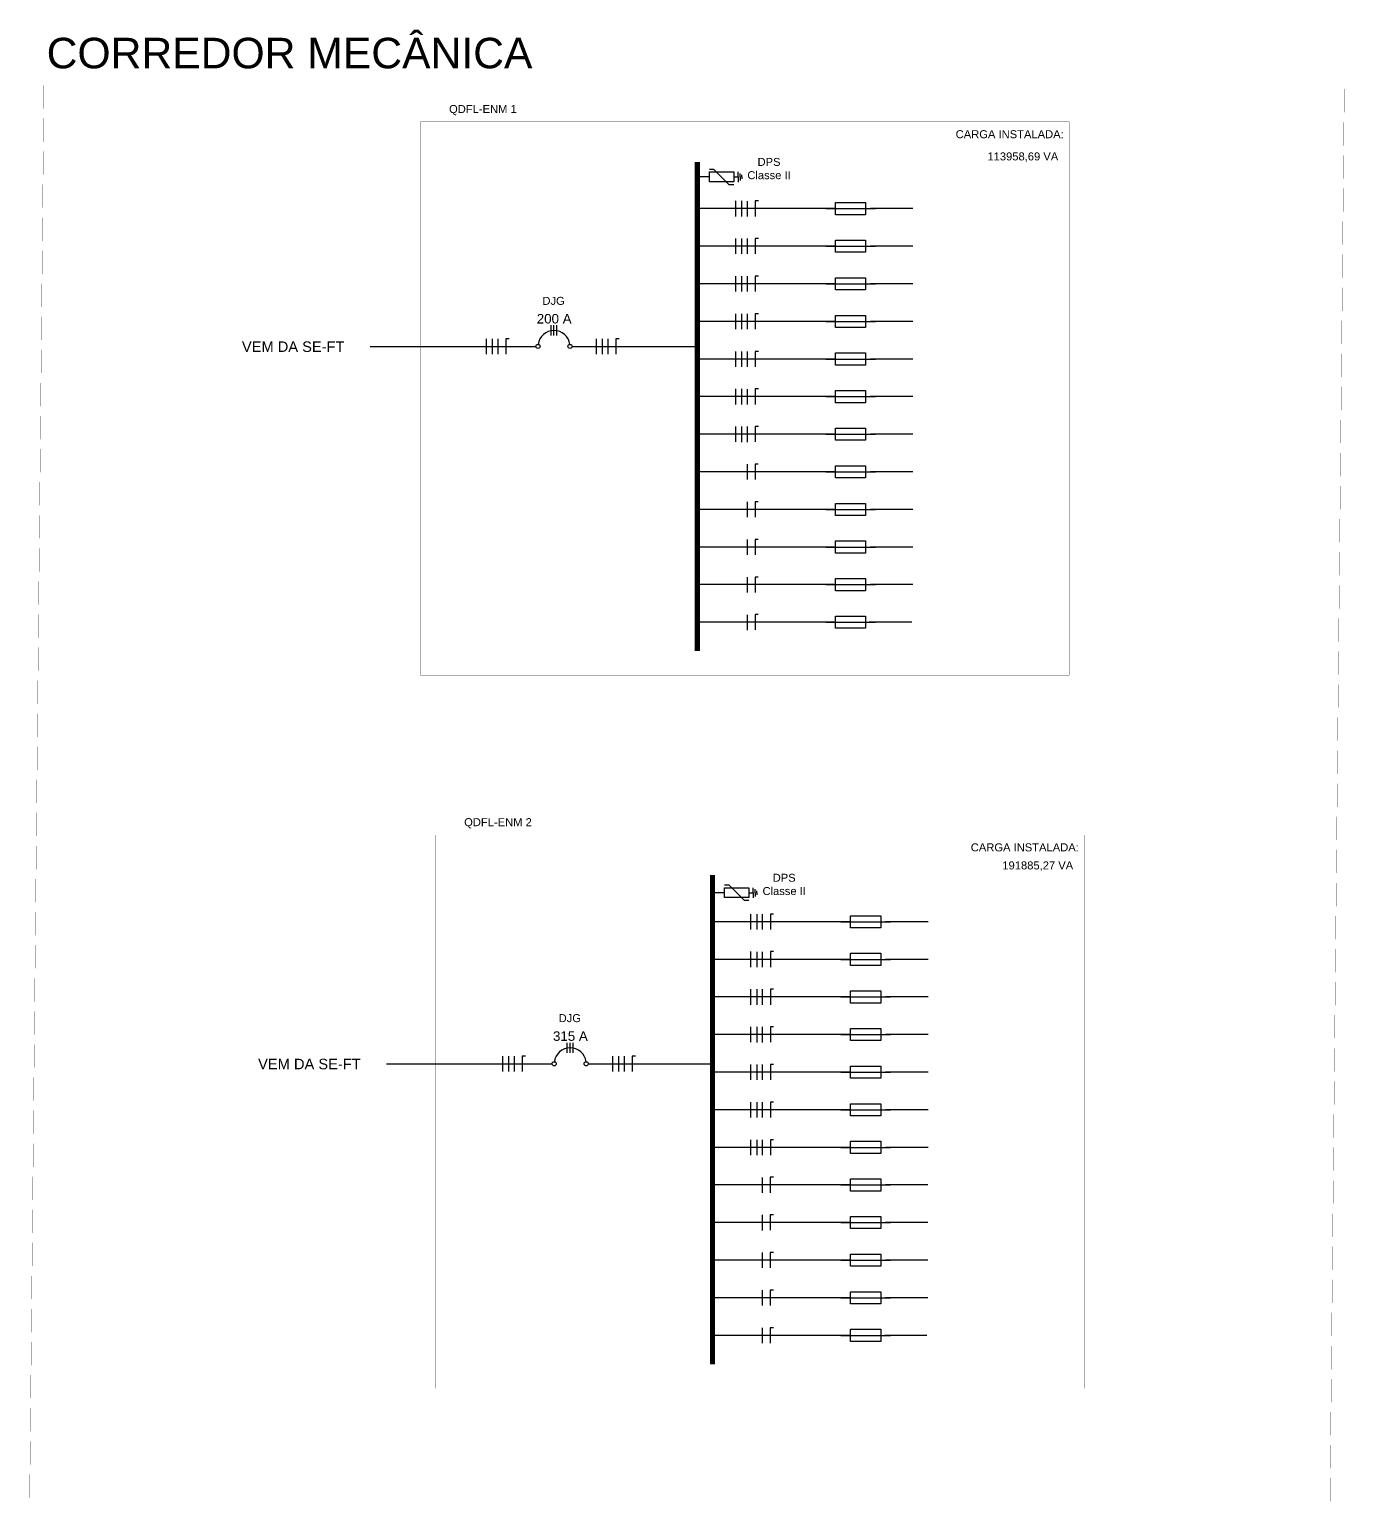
# Model space of a CAD drawing. Header units: millimetres. Extents: x 700 to 1754, y 408 to 936.
# Drawn here: x 1301.7 to 1511.5, y 670.1 to 905.6 of the extents above; entities that cross this region are included whole.
import ezdxf
from ezdxf.enums import TextEntityAlignment as Align

# ---------------------------------------------------------------- set-up
doc = ezdxf.new("R2010")
doc.units = ezdxf.units.MM
doc.linetypes.add('ACAD_ISO03W100', pattern=[30, 12, -18])
for name, color, linetype in [('A-03', 3, 'Continuous'), ('ARA_DISPOSITIVOS', 5, 'Continuous'), ('ARA_LEGENDA', 7, 'Continuous'), ('EQUIPAMENTOS', 4, 'Continuous'), ('GSP_Arq_TEXTO', 7, 'Continuous'), ('GSP_URB_TEXTO GERAL', 7, 'Continuous'), ('UNIFILAR', 3, 'Continuous'), ('VAI AO CTA', 7, 'Continuous')]:
    doc.layers.add(name, color=color, linetype=linetype)
doc.layers.add('BARRAMENTO', color=1, linetype='Continuous', lineweight=30)
doc.styles.add('ARA GERAL', font='arial.ttf', dxfattribs={"height": 10.1686})
doc.styles.add('ARA_TITULO_1', font='arial.ttf', dxfattribs={"height": 4})
doc.styles.add('ARIAL', font='arial.ttf')
doc.styles.add('ROMANS', font='arial.ttf')

# ---------------------------------------------------------------- blocks, each defined once
blk = doc.blocks.new('*U78')
at = {"layer": 'ARA_DISPOSITIVOS'}
blk.add_line((-25.3, 0), (25.4, 0), dxfattribs=at)
blk.add_lwpolyline([(15.4, 6.2), (15.4, -6.2), (-15.3, -6.2), (-15.3, 6.2)], close=True, dxfattribs=at)
at = {"style": 'ARA GERAL'}
blk.add_attdef('12A', text='', height=10.2, dxfattribs=at).set_placement((-0.2, 17.9), align=Align.TOP_CENTER)
blk = doc.blocks.new('*U79')
at = {"layer": 'ARA_DISPOSITIVOS'}
blk.add_line((-25.3, 0), (25.4, 0), dxfattribs=at)
blk.add_lwpolyline([(15.4, 6.2), (15.4, -6.2), (-15.3, -6.2), (-15.3, 6.2)], close=True, dxfattribs=at)
at = {"style": 'ARA GERAL'}
blk.add_attdef('12A', text='', height=10.2, dxfattribs=at).set_placement((-0.2, 17.9), align=Align.TOP_CENTER)
blk = doc.blocks.new('*U80')
at = {"layer": 'ARA_DISPOSITIVOS'}
blk.add_line((-25.3, 0), (25.4, 0), dxfattribs=at)
blk.add_lwpolyline([(15.4, 6.2), (15.4, -6.2), (-15.3, -6.2), (-15.3, 6.2)], close=True, dxfattribs=at)
at = {"style": 'ARA GERAL'}
blk.add_attdef('12A', text='', height=10.2, dxfattribs=at).set_placement((-0.2, 17.9), align=Align.TOP_CENTER)
blk = doc.blocks.new('*U81')
at = {"layer": 'ARA_DISPOSITIVOS'}
blk.add_line((-25.3, 0), (25.4, 0), dxfattribs=at)
blk.add_lwpolyline([(15.4, 6.2), (15.4, -6.2), (-15.3, -6.2), (-15.3, 6.2)], close=True, dxfattribs=at)
at = {"style": 'ARA GERAL'}
blk.add_attdef('12A', text='', height=10.2, dxfattribs=at).set_placement((-0.2, 17.9), align=Align.TOP_CENTER)
blk = doc.blocks.new('*U82')
at = {"layer": 'ARA_DISPOSITIVOS'}
blk.add_line((-25.3, 0), (25.4, 0), dxfattribs=at)
blk.add_lwpolyline([(15.4, 6.2), (15.4, -6.2), (-15.3, -6.2), (-15.3, 6.2)], close=True, dxfattribs=at)
at = {"style": 'ARA GERAL'}
blk.add_attdef('12A', text='', height=10.2, dxfattribs=at).set_placement((-0.2, 17.9), align=Align.TOP_CENTER)
blk = doc.blocks.new('*U83')
at = {"layer": 'ARA_DISPOSITIVOS'}
blk.add_line((-25.3, 0), (25.4, 0), dxfattribs=at)
blk.add_lwpolyline([(15.4, 6.2), (15.4, -6.2), (-15.3, -6.2), (-15.3, 6.2)], close=True, dxfattribs=at)
at = {"style": 'ARA GERAL'}
blk.add_attdef('12A', text='', height=10.2, dxfattribs=at).set_placement((-0.2, 17.9), align=Align.TOP_CENTER)
blk = doc.blocks.new('*U84')
at = {"layer": 'ARA_DISPOSITIVOS'}
blk.add_line((-25.3, 0), (25.4, 0), dxfattribs=at)
blk.add_lwpolyline([(15.4, 6.2), (15.4, -6.2), (-15.3, -6.2), (-15.3, 6.2)], close=True, dxfattribs=at)
at = {"style": 'ARA GERAL'}
blk.add_attdef('12A', text='', height=10.2, dxfattribs=at).set_placement((-0.2, 17.9), align=Align.TOP_CENTER)
blk = doc.blocks.new('*U85')
at = {"layer": 'ARA_DISPOSITIVOS'}
blk.add_line((-25.3, 0), (25.4, 0), dxfattribs=at)
blk.add_lwpolyline([(15.4, 6.2), (15.4, -6.2), (-15.3, -6.2), (-15.3, 6.2)], close=True, dxfattribs=at)
at = {"style": 'ARA GERAL'}
blk.add_attdef('12A', text='', height=10.2, dxfattribs=at).set_placement((-0.2, 17.9), align=Align.TOP_CENTER)
blk = doc.blocks.new('*U86')
at = {"layer": 'ARA_DISPOSITIVOS'}
blk.add_line((-25.3, 0), (25.4, 0), dxfattribs=at)
blk.add_lwpolyline([(15.4, 6.2), (15.4, -6.2), (-15.3, -6.2), (-15.3, 6.2)], close=True, dxfattribs=at)
at = {"style": 'ARA GERAL'}
blk.add_attdef('12A', text='', height=10.2, dxfattribs=at).set_placement((-0.2, 17.9), align=Align.TOP_CENTER)
blk = doc.blocks.new('*U87')
at = {"layer": 'ARA_DISPOSITIVOS'}
blk.add_line((-25.3, 0), (25.4, 0), dxfattribs=at)
blk.add_lwpolyline([(15.4, 6.2), (15.4, -6.2), (-15.3, -6.2), (-15.3, 6.2)], close=True, dxfattribs=at)
at = {"style": 'ARA GERAL'}
blk.add_attdef('12A', text='', height=10.2, dxfattribs=at).set_placement((-0.2, 17.9), align=Align.TOP_CENTER)
blk = doc.blocks.new('*U88')
at = {"layer": 'ARA_DISPOSITIVOS'}
blk.add_line((-25.3, 0), (25.4, 0), dxfattribs=at)
blk.add_lwpolyline([(15.4, 6.2), (15.4, -6.2), (-15.3, -6.2), (-15.3, 6.2)], close=True, dxfattribs=at)
at = {"style": 'ARA GERAL'}
blk.add_attdef('12A', text='', height=10.2, dxfattribs=at).set_placement((-0.2, 17.9), align=Align.TOP_CENTER)
blk = doc.blocks.new('*U89')
at = {"layer": 'ARA_DISPOSITIVOS'}
blk.add_line((-25.3, 0), (25.4, 0), dxfattribs=at)
blk.add_lwpolyline([(15.4, 6.2), (15.4, -6.2), (-15.3, -6.2), (-15.3, 6.2)], close=True, dxfattribs=at)
at = {"style": 'ARA GERAL'}
blk.add_attdef('12A', text='', height=10.2, dxfattribs=at).set_placement((-0.2, 17.9), align=Align.TOP_CENTER)
blk = doc.blocks.new('*U52')
at = {"layer": 'ARA_DISPOSITIVOS'}
blk.add_line((-25.3, 0), (25.4, 0), dxfattribs=at)
blk.add_lwpolyline([(15.4, 6.2), (15.4, -6.2), (-15.3, -6.2), (-15.3, 6.2)], close=True, dxfattribs=at)
at = {"style": 'ARA GERAL'}
blk.add_attdef('12A', text='', height=10.2, dxfattribs=at).set_placement((-0.2, 17.9), align=Align.TOP_CENTER)
blk = doc.blocks.new('*U44')
at = {"layer": 'ARA_DISPOSITIVOS'}
blk.add_line((-25.3, 0), (25.4, 0), dxfattribs=at)
blk.add_lwpolyline([(15.4, 6.2), (15.4, -6.2), (-15.3, -6.2), (-15.3, 6.2)], close=True, dxfattribs=at)
at = {"style": 'ARA GERAL'}
blk.add_attdef('12A', text='', height=10.2, dxfattribs=at).set_placement((-0.2, 17.9), align=Align.TOP_CENTER)
blk = doc.blocks.new('*U45')
at = {"layer": 'ARA_DISPOSITIVOS'}
blk.add_line((-25.3, 0), (25.4, 0), dxfattribs=at)
blk.add_lwpolyline([(15.4, 6.2), (15.4, -6.2), (-15.3, -6.2), (-15.3, 6.2)], close=True, dxfattribs=at)
at = {"style": 'ARA GERAL'}
blk.add_attdef('12A', text='', height=10.2, dxfattribs=at).set_placement((-0.2, 17.9), align=Align.TOP_CENTER)
blk = doc.blocks.new('*U46')
at = {"layer": 'ARA_DISPOSITIVOS'}
blk.add_line((-25.3, 0), (25.4, 0), dxfattribs=at)
blk.add_lwpolyline([(15.4, 6.2), (15.4, -6.2), (-15.3, -6.2), (-15.3, 6.2)], close=True, dxfattribs=at)
at = {"style": 'ARA GERAL'}
blk.add_attdef('12A', text='', height=10.2, dxfattribs=at).set_placement((-0.2, 17.9), align=Align.TOP_CENTER)
blk = doc.blocks.new('*U47')
at = {"layer": 'ARA_DISPOSITIVOS'}
blk.add_line((-25.3, 0), (25.4, 0), dxfattribs=at)
blk.add_lwpolyline([(15.4, 6.2), (15.4, -6.2), (-15.3, -6.2), (-15.3, 6.2)], close=True, dxfattribs=at)
at = {"style": 'ARA GERAL'}
blk.add_attdef('12A', text='', height=10.2, dxfattribs=at).set_placement((-0.2, 17.9), align=Align.TOP_CENTER)
blk = doc.blocks.new('*U48')
at = {"layer": 'ARA_DISPOSITIVOS'}
blk.add_line((-25.3, 0), (25.4, 0), dxfattribs=at)
blk.add_lwpolyline([(15.4, 6.2), (15.4, -6.2), (-15.3, -6.2), (-15.3, 6.2)], close=True, dxfattribs=at)
at = {"style": 'ARA GERAL'}
blk.add_attdef('12A', text='', height=10.2, dxfattribs=at).set_placement((-0.2, 17.9), align=Align.TOP_CENTER)
blk = doc.blocks.new('*U49')
at = {"layer": 'ARA_DISPOSITIVOS'}
blk.add_line((-25.3, 0), (25.4, 0), dxfattribs=at)
blk.add_lwpolyline([(15.4, 6.2), (15.4, -6.2), (-15.3, -6.2), (-15.3, 6.2)], close=True, dxfattribs=at)
at = {"style": 'ARA GERAL'}
blk.add_attdef('12A', text='', height=10.2, dxfattribs=at).set_placement((-0.2, 17.9), align=Align.TOP_CENTER)
blk = doc.blocks.new('*U50')
at = {"layer": 'ARA_DISPOSITIVOS'}
blk.add_line((-25.3, 0), (25.4, 0), dxfattribs=at)
blk.add_lwpolyline([(15.4, 6.2), (15.4, -6.2), (-15.3, -6.2), (-15.3, 6.2)], close=True, dxfattribs=at)
at = {"style": 'ARA GERAL'}
blk.add_attdef('12A', text='', height=10.2, dxfattribs=at).set_placement((-0.2, 17.9), align=Align.TOP_CENTER)
blk = doc.blocks.new('*U36')
at = {"layer": 'ARA_DISPOSITIVOS'}
blk.add_line((-25.3, 0), (25.4, 0), dxfattribs=at)
blk.add_lwpolyline([(15.4, 6.2), (15.4, -6.2), (-15.3, -6.2), (-15.3, 6.2)], close=True, dxfattribs=at)
at = {"style": 'ARA GERAL'}
blk.add_attdef('12A', text='', height=10.2, dxfattribs=at).set_placement((-0.2, 17.9), align=Align.TOP_CENTER)
blk = doc.blocks.new('*U37')
at = {"layer": 'ARA_DISPOSITIVOS'}
blk.add_line((-25.3, 0), (25.4, 0), dxfattribs=at)
blk.add_lwpolyline([(15.4, 6.2), (15.4, -6.2), (-15.3, -6.2), (-15.3, 6.2)], close=True, dxfattribs=at)
at = {"style": 'ARA GERAL'}
blk.add_attdef('12A', text='', height=10.2, dxfattribs=at).set_placement((-0.2, 17.9), align=Align.TOP_CENTER)
blk = doc.blocks.new('*U38')
at = {"layer": 'ARA_DISPOSITIVOS'}
blk.add_line((-25.3, 0), (25.4, 0), dxfattribs=at)
blk.add_lwpolyline([(15.4, 6.2), (15.4, -6.2), (-15.3, -6.2), (-15.3, 6.2)], close=True, dxfattribs=at)
at = {"style": 'ARA GERAL'}
blk.add_attdef('12A', text='', height=10.2, dxfattribs=at).set_placement((-0.2, 17.9), align=Align.TOP_CENTER)
blk = doc.blocks.new('*U39')
at = {"layer": 'ARA_DISPOSITIVOS'}
blk.add_line((-25.3, 0), (25.4, 0), dxfattribs=at)
blk.add_lwpolyline([(15.4, 6.2), (15.4, -6.2), (-15.3, -6.2), (-15.3, 6.2)], close=True, dxfattribs=at)
at = {"style": 'ARA GERAL'}
blk.add_attdef('12A', text='', height=10.2, dxfattribs=at).set_placement((-0.2, 17.9), align=Align.TOP_CENTER)
blk = doc.blocks.new('DISJ TRIF')
at = {"layer": 'A-03', "color": 2}
for p, q in [((0.217, 0.418), (0.421, 0.418)), ((0.217, 0.36), (0.421, 0.36)), ((0.217, 0.302), (0.421, 0.302))]:
    blk.add_line(p, q, dxfattribs=at)
at = {"layer": 'EQUIPAMENTOS', "color": 2}
for centre in [(0, 0.679), (0, 0.041)]:
    blk.add_circle(centre, 0.0409, dxfattribs=at)
at = {"layer": 'EQUIPAMENTOS', "color": 4}
blk.add_arc((0, 0.36), 0.319, 277.3498, 82.6502, dxfattribs=at)
blk = doc.blocks.new('dps')
at = {"layer": 'ARA_DISPOSITIVOS'}
for p, q in [((9.6, -5.6), (9.6, 0)), ((9.6, -5.6), (-9.4, -24.7)), ((-9.4, -24.7), (-9.4, -30.8))]:
    blk.add_line(p, q, dxfattribs=at)
blk.add_lwpolyline([(-6.1, 0), (6.4, 0), (6.4, -30.8), (-6.1, -30.8)], close=True, dxfattribs=at)

msp = doc.modelspace()

# ---------------------------------------------------------------- linework, layer by layer
at = {"layer": 'ARA_LEGENDA', "color": 2, "linetype": 'ACAD_ISO03W100', "ltscale": 0.25, "const_width": 0.0375}
msp.add_lwpolyline([(1509.22, 670.07), (1301.69, 670.07), (1303.98, 897.23), (1511.51, 897.23)], close=True, dxfattribs=at)
at = {"layer": 'ARA_LEGENDA', "color": 7, "linetype": 'ACAD_ISO03W100', "ltscale": 0.25, "const_width": 0.0375}
for points in [[(1467.61, 802.53), (1364.06, 802.53), (1364.06, 890.83), (1467.61, 890.83)], [(1470.03, 688.75), (1366.47, 688.75), (1366.47, 777.04), (1470.03, 777.04)]]:
    msp.add_lwpolyline(points, close=True, dxfattribs=at)
at = {"layer": 'BARRAMENTO', "color": 1, "ltscale": 200}
for p, q in [((1410.2, 882.03), (1408.25, 882.03)), ((1412.61, 767.81), (1410.66, 767.81))]:
    msp.add_line(p, q, dxfattribs=at)
at = {"layer": 'BARRAMENTO', "color": 3, "ltscale": 200}
for p, q in [((1414.04, 882.03), (1414.76, 882.03)), ((1414.76, 882.03), (1414.76, 882.83)), ((1414.76, 882.03), (1414.76, 881.22)), ((1415.08, 882.03), (1415.08, 882.61)), ((1415.08, 882.03), (1415.08, 881.45)), ((1415.35, 882.03), (1415.35, 882.35)), ((1415.35, 882.03), (1415.35, 881.71)), ((1416.46, 767.81), (1417.18, 767.81)), ((1417.18, 767.81), (1417.18, 768.61)), ((1417.18, 767.81), (1417.18, 767.01)), ((1417.49, 767.81), (1417.49, 768.39)), ((1417.49, 767.81), (1417.49, 767.23)), ((1417.77, 767.81), (1417.77, 768.13)), ((1417.77, 767.81), (1417.77, 767.49))]:
    msp.add_line(p, q, dxfattribs=at)
at = {"layer": 'BARRAMENTO'}
for p, q in [((1430.13, 876.98), (1408.25, 876.98)), ((1442.65, 876.98), (1435.89, 876.98)), ((1430.13, 870.98), (1408.25, 870.98)), ((1442.65, 870.98), (1435.89, 870.98)), ((1430.13, 864.98), (1408.25, 864.98)), ((1442.65, 864.98), (1435.89, 864.98)), ((1430.13, 858.98), (1408.25, 858.98)), ((1442.65, 858.98), (1435.89, 858.98)), ((1430.13, 852.98), (1408.25, 852.98)), ((1442.65, 852.98), (1435.89, 852.98)), ((1430.13, 846.98), (1408.25, 846.98)), ((1442.65, 846.98), (1435.89, 846.98)), ((1430.13, 840.98), (1408.25, 840.98)), ((1442.65, 840.98), (1435.89, 840.98)), ((1430.1, 834.98), (1408.22, 834.98)), ((1442.62, 834.98), (1435.86, 834.98)), ((1430.1, 828.98), (1408.22, 828.98)), ((1442.62, 828.98), (1435.86, 828.98)), ((1430.1, 822.98), (1408.22, 822.98)), ((1442.62, 822.98), (1435.86, 822.98)), ((1430.1, 816.98), (1408.22, 816.98)), ((1442.62, 816.98), (1435.86, 816.98)), ((1430.1, 810.98), (1408.22, 810.98)), ((1442.46, 810.97), (1435.69, 810.97)), ((1432.54, 763.19), (1410.66, 763.19)), ((1445.07, 763.19), (1438.3, 763.19)), ((1432.54, 757.19), (1410.66, 757.19)), ((1445.07, 757.19), (1438.3, 757.19)), ((1432.54, 751.19), (1410.66, 751.19)), ((1445.07, 751.19), (1438.3, 751.19)), ((1432.54, 745.19), (1410.66, 745.19)), ((1445.07, 745.19), (1438.3, 745.19)), ((1432.54, 739.19), (1410.66, 739.19)), ((1445.07, 739.19), (1438.3, 739.19)), ((1432.54, 733.19), (1410.66, 733.19)), ((1445.07, 733.19), (1438.3, 733.19)), ((1432.54, 727.19), (1410.66, 727.19)), ((1445.07, 727.19), (1438.3, 727.19)), ((1432.51, 721.19), (1410.63, 721.19)), ((1445.03, 721.19), (1438.27, 721.19)), ((1432.51, 715.19), (1410.63, 715.19)), ((1445.03, 715.19), (1438.27, 715.19)), ((1432.51, 709.19), (1410.63, 709.19)), ((1445.03, 709.19), (1438.27, 709.19)), ((1432.51, 703.19), (1410.63, 703.19)), ((1445.03, 703.19), (1438.27, 703.19)), ((1432.51, 697.19), (1410.63, 697.19)), ((1444.87, 697.18), (1438.11, 697.18))]:
    msp.add_line(p, q, dxfattribs=at)
at = {"layer": 'BARRAMENTO', "lineweight": 40, "const_width": 0.8}
for points in [[(1408.25, 806.38), (1408.25, 884.42)], [(1410.66, 692.59), (1410.66, 770.64)]]:
    msp.add_lwpolyline(points, dxfattribs=at)
at = {"layer": 'BARRAMENTO'}
for points in [[(1356.06, 854.99), (1382.5, 854.99)], [(1388.25, 854.99), (1407.91, 854.99)], [(1358.65, 740.53), (1385.08, 740.53)], [(1390.84, 740.53), (1410.5, 740.53)]]:
    msp.add_lwpolyline(points, dxfattribs=at)
at = {"layer": 'VAI AO CTA', "color": 1}
for p, q in [((1414.35, 878.2), (1414.35, 875.75)), ((1415.3, 878.2), (1415.3, 875.74)), ((1416.26, 875.74), (1416.26, 878.19)), ((1414.35, 872.2), (1414.35, 869.75)), ((1415.3, 872.2), (1415.3, 869.74)), ((1416.26, 869.74), (1416.26, 872.19)), ((1414.35, 866.2), (1414.35, 863.75)), ((1415.3, 866.2), (1415.3, 863.74)), ((1416.26, 863.74), (1416.26, 866.19)), ((1414.35, 860.2), (1414.35, 857.75)), ((1415.3, 860.2), (1415.3, 857.74)), ((1416.26, 857.74), (1416.26, 860.19)), ((1374.55, 856.22), (1374.55, 853.76)), ((1375.51, 856.21), (1375.51, 853.75)), ((1376.47, 853.75), (1376.47, 856.21)), ((1392.12, 856.22), (1392.12, 853.76)), ((1393.08, 856.21), (1393.08, 853.75)), ((1394.04, 853.75), (1394.04, 856.21)), ((1414.35, 854.2), (1414.35, 851.75)), ((1415.3, 854.2), (1415.3, 851.74)), ((1416.26, 851.74), (1416.26, 854.19)), ((1414.35, 848.2), (1414.35, 845.75)), ((1415.3, 848.2), (1415.3, 845.74)), ((1416.26, 845.74), (1416.26, 848.19)), ((1414.35, 842.2), (1414.35, 839.75)), ((1415.3, 842.2), (1415.3, 839.74)), ((1416.26, 839.74), (1416.26, 842.19)), ((1416.23, 833.74), (1416.23, 836.19)), ((1416.23, 827.74), (1416.23, 830.19)), ((1416.23, 821.74), (1416.23, 824.19)), ((1416.23, 815.74), (1416.23, 818.19)), ((1416.23, 809.74), (1416.23, 812.19)), ((1416.76, 764.42), (1416.76, 761.96)), ((1417.72, 764.41), (1417.72, 761.95)), ((1418.67, 761.95), (1418.67, 764.41)), ((1416.76, 758.42), (1416.76, 755.96)), ((1417.72, 758.41), (1417.72, 755.95)), ((1418.67, 755.95), (1418.67, 758.41)), ((1416.76, 752.42), (1416.76, 749.96)), ((1417.72, 752.41), (1417.72, 749.95)), ((1418.67, 749.95), (1418.67, 752.41)), ((1416.76, 746.42), (1416.76, 743.96)), ((1417.72, 746.41), (1417.72, 743.95)), ((1418.67, 743.95), (1418.67, 746.41)), ((1377.14, 741.76), (1377.14, 739.3)), ((1378.1, 741.76), (1378.1, 739.3)), ((1379.05, 739.29), (1379.05, 741.75)), ((1394.71, 741.76), (1394.71, 739.3)), ((1395.67, 741.76), (1395.67, 739.3)), ((1396.62, 739.29), (1396.62, 741.75)), ((1416.76, 740.42), (1416.76, 737.96)), ((1417.72, 740.41), (1417.72, 737.95)), ((1418.67, 737.95), (1418.67, 740.41)), ((1416.76, 734.42), (1416.76, 731.96)), ((1417.72, 734.41), (1417.72, 731.95)), ((1418.67, 731.95), (1418.67, 734.41)), ((1416.76, 728.42), (1416.76, 725.96)), ((1417.72, 728.41), (1417.72, 725.95)), ((1418.67, 725.95), (1418.67, 728.41)), ((1418.64, 719.95), (1418.64, 722.41)), ((1418.64, 713.95), (1418.64, 716.41)), ((1418.64, 707.95), (1418.64, 710.41)), ((1418.64, 701.95), (1418.64, 704.41)), ((1418.64, 695.95), (1418.64, 698.41))]:
    msp.add_line(p, q, dxfattribs=at)
at = {"layer": 'VAI AO CTA', "color": 4, "linetype": 'ACAD_ISO03W100'}
for p, q in [((1418.01, 878.2), (1417.49, 878.2)), ((1418.01, 872.2), (1417.49, 872.2)), ((1418.01, 866.2), (1417.49, 866.2)), ((1418.01, 860.2), (1417.49, 860.2)), ((1378.22, 856.22), (1377.69, 856.22)), ((1395.79, 856.22), (1395.26, 856.22)), ((1418.01, 854.2), (1417.49, 854.2)), ((1418.01, 848.2), (1417.49, 848.2)), ((1418.01, 842.2), (1417.49, 842.2)), ((1417.98, 836.2), (1417.46, 836.2)), ((1417.98, 830.2), (1417.46, 830.2)), ((1417.98, 824.2), (1417.46, 824.2)), ((1417.98, 818.2), (1417.46, 818.2)), ((1417.98, 812.2), (1417.46, 812.2)), ((1420.43, 764.42), (1419.9, 764.42)), ((1420.43, 758.42), (1419.9, 758.42)), ((1420.43, 752.42), (1419.9, 752.42)), ((1420.43, 746.42), (1419.9, 746.42)), ((1380.81, 741.76), (1380.28, 741.76)), ((1398.38, 741.76), (1397.85, 741.76)), ((1420.43, 740.42), (1419.9, 740.42)), ((1420.43, 734.42), (1419.9, 734.42)), ((1420.43, 728.42), (1419.9, 728.42)), ((1420.4, 722.42), (1419.87, 722.42)), ((1420.4, 716.42), (1419.87, 716.42)), ((1420.4, 710.42), (1419.87, 710.42)), ((1420.4, 704.42), (1419.87, 704.42)), ((1420.4, 698.42), (1419.87, 698.42))]:
    msp.add_line(p, q, dxfattribs=at)
at = {"layer": 'VAI AO CTA', "color": 4}
for p, q in [((1417.49, 878.2), (1417.49, 875.75)), ((1417.49, 872.2), (1417.49, 869.75)), ((1417.49, 866.2), (1417.49, 863.75)), ((1417.49, 860.2), (1417.49, 857.75)), ((1377.69, 856.22), (1377.69, 853.76)), ((1395.26, 856.22), (1395.26, 853.76)), ((1417.49, 854.2), (1417.49, 851.75)), ((1417.49, 848.2), (1417.49, 845.75)), ((1417.49, 842.2), (1417.49, 839.75)), ((1417.46, 836.2), (1417.46, 833.75)), ((1417.46, 830.2), (1417.46, 827.75)), ((1417.46, 824.2), (1417.46, 821.75)), ((1417.46, 818.2), (1417.46, 815.75)), ((1417.46, 812.2), (1417.46, 809.75)), ((1419.9, 764.42), (1419.9, 761.96)), ((1419.9, 758.42), (1419.9, 755.96)), ((1419.9, 752.42), (1419.9, 749.96)), ((1419.9, 746.42), (1419.9, 743.96)), ((1380.28, 741.76), (1380.28, 739.3)), ((1397.85, 741.76), (1397.85, 739.3)), ((1419.9, 740.42), (1419.9, 737.96)), ((1419.9, 734.42), (1419.9, 731.96)), ((1419.9, 728.42), (1419.9, 725.96)), ((1419.87, 722.42), (1419.87, 719.96)), ((1419.87, 716.42), (1419.87, 713.96)), ((1419.87, 710.42), (1419.87, 707.96)), ((1419.87, 704.42), (1419.87, 701.96)), ((1419.87, 698.42), (1419.87, 695.96))]:
    msp.add_line(p, q, dxfattribs=at)

# ---------------------------------------------------------------- block references
at = {"layer": 'ARA_LEGENDA', "xscale": 0.156327276839294, "yscale": 0.156327276839294, "zscale": 0.156327276839294}
for name, p in [('*U78', (1432.7, 876.98)), ('*U79', (1432.7, 870.98)), ('*U80', (1432.7, 864.98)), ('*U81', (1432.7, 858.98)), ('*U82', (1432.7, 852.98)), ('*U83', (1432.7, 846.98)), ('*U84', (1432.7, 840.98)), ('*U85', (1432.7, 834.98)), ('*U86', (1432.7, 828.98)), ('*U87', (1432.7, 822.98)), ('*U88', (1432.7, 816.98)), ('*U89', (1432.7, 810.98)), ('*U52', (1435.11, 763.19)), ('*U44', (1435.11, 757.19)), ('*U45', (1435.11, 751.19)), ('*U46', (1435.11, 745.19)), ('*U47', (1435.11, 739.19)), ('*U48', (1435.11, 733.19)), ('*U49', (1435.11, 727.19)), ('*U50', (1435.11, 721.19)), ('*U36', (1435.11, 715.19)), ('*U37', (1435.11, 709.19)), ('*U38', (1435.11, 703.19)), ('*U39', (1435.11, 697.19))]:
    msp.add_blockref(name, p, dxfattribs=at)
at = {"layer": 'GSP_URB_TEXTO GERAL', "color": 3, "xscale": 0.1250618214714352, "yscale": 0.1250618214714352, "zscale": 0.1250618214714352, "rotation": 89.99999999999999}
for p in [(1410.2, 882.03), (1412.61, 767.81)]:
    msp.add_blockref('dps', p, dxfattribs=at)
at = {"layer": 'UNIFILAR', "color": 0, "xscale": 8, "yscale": 8, "zscale": 8, "rotation": 90}
for p in [(1388.25, 854.99), (1390.84, 740.53)]:
    msp.add_blockref('DISJ TRIF', p, dxfattribs=at)

# ---------------------------------------------------------------- texts
at = {"layer": 'ARA_LEGENDA', "style": 'ROMANS'}
for s, p in [('200 A', (1385.4, 859.41)), ('315 A', (1387.99, 744.95))]:
    msp.add_text(s, height=1.522, dxfattribs=at).set_placement(p, align=Align.MIDDLE)
at = {"layer": 'GSP_Arq_TEXTO', "insert": (1343.17, 904.24), "char_height": 4.8732, "attachment_point": 2, "style": 'ARIAL'}
msp.add_mtext_dynamic_manual_height_columns('CORREDOR MECÂNICA', width=88.3104, gutter_width=0.45, heights=[1.79], dxfattribs=at)
at = {"layer": 'GSP_Arq_TEXTO', "char_height": 1.272, "width": 6.8733, "attachment_point": 2, "style": 'ARIAL'}
for insert in [(1419.69, 885.07), (1422.11, 770.85)]:
    msp.add_mtext('DPS\\PClasse II', dxfattribs=dict(at, insert=insert))
at = {"layer": 'VAI AO CTA', "attachment_point": 3, "style": 'ARA_TITULO_1'}
for s, width, gutter_width, heights, insert, char_height in [('\\pxql,t5;QDFL-ENM 1', 25.3745, 0.45, [1.79], (1394, 893.51), 1.2766), ('CARGA INSTALADA:', 25.3745, 0.45, [1.79], (1466.72, 889.49), 1.2766), (' ^I113958,69 VA', 25.3745, 0.45, [1.79], (1465.85, 885.95), 1.2766), ('\\pxqc;VEM DA SE-FT', 23.2565, 0.59, [0], (1355.38, 855.79), 1.6745), ('\\pxql,t5;QDFL-ENM 2', 25.3745, 0.45, [1.79], (1396.41, 779.72), 1.2766), ('CARGA INSTALADA:', 25.3745, 0.45, [1.79], (1469.13, 775.7), 1.2766), (' ^I191885,27 VA', 25.3745, 0.45, [1.79], (1468.23, 772.82), 1.2766), ('\\pxqc;VEM DA SE-FT', 23.2565, 0.59, [0], (1357.97, 741.33), 1.6745)]:
    msp.add_mtext_dynamic_manual_height_columns(s, width=width, gutter_width=gutter_width, heights=heights, dxfattribs=dict(at, insert=insert, char_height=char_height))
at = {"layer": 'VAI AO CTA', "char_height": 1.272, "width": 17.7112, "attachment_point": 2, "style": 'ARIAL'}
for insert in [(1385.31, 862.9), (1387.9, 748.45)]:
    msp.add_mtext('DJG', dxfattribs=dict(at, insert=insert))

doc.saveas('drawing.dxf')
